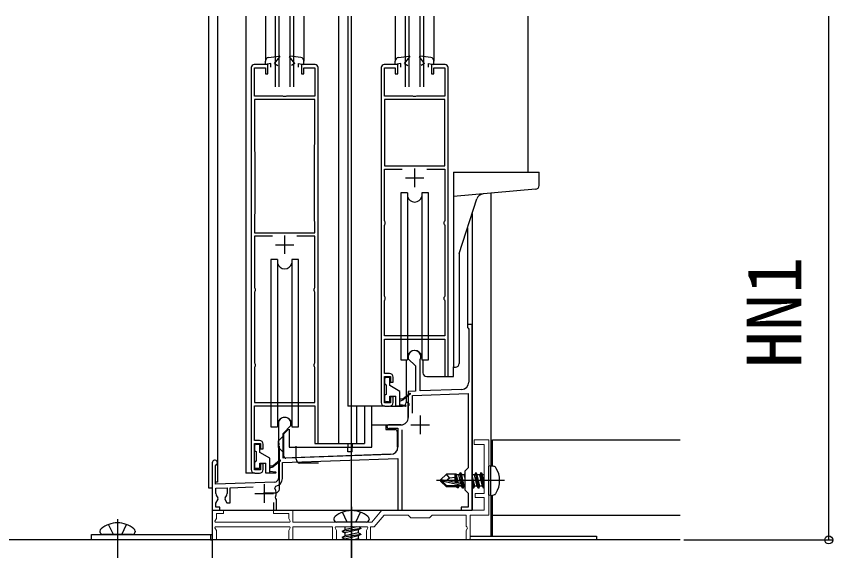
# Model space of a CAD drawing. Units: millimetres, scale not verified. Extents: x -875 to 875, y -1304 to 1296.
# Drawn here: x -564.3 to -344.4, y -17.1 to 126.8 of the extents above; entities that cross this region are included whole.
import ezdxf
from ezdxf.enums import TextEntityAlignment as Align

# ---------------------------------------------------------------- set-up
doc = ezdxf.new("R2010")
doc.units = ezdxf.units.MM
doc.header["$LTSCALE"] = 8
doc.layers.add('0-2_YKK_11', color=7, linetype='Continuous', lineweight=18)
for name, color, linetype in [('0-3_YKK_11E', 7, 'Continuous'), ('0-4_YKK_12', 2, 'Continuous'), ('0-5_YKK_13', 4, 'Continuous'), ('0-6_YKK_D', 6, 'Continuous')]:
    doc.layers.add(name, color=color, linetype=linetype)
doc.styles.add('ＭＳ ゴシック', font='')
doc.styles.get('ＭＳ ゴシック').set_extended_font_data('MS Gothic')

msp = doc.modelspace()

# ---------------------------------------------------------------- linework, layer by layer
at = {"layer": '0-2_YKK_11'}
for points in [[(-469.716, -10.7), (-469.585, -10.927), (-470.001, -11.646), (-470.001, -14.2), (-468.901, -14.2), (-468.901, -10.7), (-467.894, -10.7), (-465.209, -7.5), (-458.701, -7.5), (-458.001, -8.2), (-453.001, -8.2), (-452.301, -7.5), (-443.101, -7.5), (-443.101, -10.5), (-442.901, -10.7), (-442.727, -11), (-443.101, -11.646), (-443.101, -14.2), (-442.001, -14.2), (-442.001, -7.5), (-437.001, -7.5), (-437.001, 1.342), (-437.121, 1.525), (-437.121, 2.075), (-437.001, 2.258), (-437.001, 12.8), (-441.001, 12.8), (-441.001, 11.5), (-438.301, 11.5), (-438.301, -1.7), (-440.701, -1.7), (-440.701, -2.8), (-438.301, -2.8), (-438.301, -6.2)], [(-438.301, -6.2), (-465.815, -6.2), (-468.501, -9.4), (-489.801, -9.4), (-489.801, -6.2), (-495.001, -6.2), (-495.001, -7.1), (-490.901, -7.1), (-490.901, -8.454), (-490.485, -9.173), (-490.616, -9.4), (-510.685, -9.4), (-510.816, -9.173), (-510.401, -8.454), (-510.401, -7.1), (-508.501, -7.1), (-508.501, -6.2), (-511.501, -6.2), (-511.501, -14.2), (-510.401, -14.2), (-510.401, -11.646), (-510.816, -10.927), (-510.685, -10.7), (-490.616, -10.7), (-490.485, -10.927), (-490.901, -11.646), (-490.901, -14.2), (-489.801, -14.2), (-489.801, -10.7), (-479.101, -10.7), (-479.101, -14.2), (-478.001, -14.2), (-478.001, -11.646), (-478.416, -10.927), (-478.285, -10.7), (-474.459, -10.7), (-474.275, -10.58), (-473.726, -10.58), (-473.542, -10.7), (-469.716, -10.7)]]:
    msp.add_lwpolyline(points, dxfattribs=at)
at = {"layer": '0-3_YKK_11E'}
for p, q in [((-501, 113), (-501, 4.8)), ((-466, 113), (-466, 22.8)), ((-457, 85.8), (-457, 80.8)), ((-459.5, 83.3), (-454.5, 83.3)), ((-492, 67.8), (-492, 62.8)), ((-494.5, 65.3), (-489.5, 65.3)), ((-465, 21.8), (-463.8, 21.8)), ((-455.501, 19.3), (-455.501, 14.3)), ((-460.701, 16.8), (-464.001, 16.8)), ((-458.001, 16.8), (-453.001, 16.8)), ((-500, 3.8), (-498.8, 3.8)), ((-497.501, 0.8), (-497.501, -4.2)), ((-494.644, -0.258), (-494.353, 0.316)), ((-500.001, -1.7), (-495.001, -1.7))]:
    msp.add_line(p, q, dxfattribs=at)
for points in [[(-483.8, 113.8), (-487.5, 113.8), (-487.5, 111.3), (-486.8, 111.3), (-486.8, 112.9), (-483.9, 112.9), (-483.9, 105.3), (-491.542, 105.3), (-491.725, 105.18), (-492.275, 105.18), (-492.458, 105.3), (-500.1, 105.3), (-500.1, 112.9), (-497.2, 112.9), (-497.2, 111.3), (-496.5, 111.3), (-496.5, 113.8), (-500.2, 113.8)], [(-498.8, 12.6), (-500.1, 12.6), (-500.1, 21.9), (-483.9, 21.9), (-483.9, 11.8), (-483, 11.8), (-483, 113)], [(-448.8, 113.8), (-452.5, 113.8), (-452.5, 111.3), (-451.8, 111.3), (-451.8, 112.9), (-448.9, 112.9), (-448.9, 105.3), (-456.542, 105.3), (-456.725, 105.18), (-457.275, 105.18), (-457.458, 105.3), (-465.1, 105.3), (-465.1, 112.9), (-462.2, 112.9), (-462.2, 111.3), (-461.5, 111.3), (-461.5, 113.8), (-465.2, 113.8)], [(-463.8, 30.6), (-465.1, 30.6), (-465.1, 39.9), (-448.9, 39.9), (-448.9, 29.8), (-448, 29.8), (-448, 113)], [(-453.683, 85.6), (-448.9, 85.6), (-448.9, 71.8), (-449, 71.576), (-449.1, 71.352), (-449.1, 70.947), (-449, 70.723), (-448.9, 70.5), (-448.9, 51.5), (-449, 51.276), (-449.1, 51.052), (-449.1, 50.647), (-449, 50.423), (-448.9, 50.2), (-448.9, 40.8), (-465.1, 40.8), (-465.1, 50.2), (-465, 50.423), (-464.9, 50.647), (-464.9, 51.052), (-465, 51.276), (-465.1, 51.5), (-465.1, 70.5), (-465, 70.723), (-464.9, 70.947), (-464.9, 71.352), (-465, 71.576), (-465.1, 71.8), (-465.1, 85.6), (-460.317, 85.6)], [(-495.317, 67.6), (-500.1, 67.6), (-500.1, 53.8), (-500, 53.576), (-499.9, 53.353), (-499.9, 52.947), (-500, 52.724), (-500.1, 52.5), (-500.1, 33.5), (-500, 33.276), (-499.9, 33.053), (-499.9, 32.647), (-500, 32.424), (-500.1, 32.2), (-500.1, 22.8), (-483.9, 22.8), (-483.9, 32.2), (-484, 32.424), (-484.1, 32.647), (-484.1, 33.053), (-484, 33.276), (-483.9, 33.5), (-483.9, 52.5), (-484, 52.724), (-484.1, 52.947), (-484.1, 53.353), (-484, 53.576), (-483.9, 53.8), (-483.9, 67.6), (-488.683, 67.6)], [(-457.601, 19.973), (-457.601, 24.738), (-442.601, 25.262), (-442.601, 5.2), (-443.501, 4.3), (-443.501, -0.7), (-442.601, -1.6), (-442.601, -5.4), (-444.501, -5.4), (-444.501, -6.2), (-441.501, -6.2), (-441.501, 43.8), (-442.801, 43.8), (-442.801, 43), (-442.601, 42.8), (-442.401, 42.6), (-442.401, 28.301)], [(-458.701, 35.1), (-458.701, 34.6), (-456.801, 32.7), (-456.801, 25.866), (-458.701, 25.8), (-458.701, 22.758), (-458.581, 22.575), (-458.581, 22.025), (-458.701, 21.842), (-458.701, 18.8)], [(-444.331, 26.302), (-455.501, 25.912), (-455.501, 34.228), (-455.471, 34.359)], [(-462.8, 22.8), (-462.8, 24.3), (-463.5, 24.3), (-463.5, 22.7), (-465.1, 22.7), (-465.1, 29.8), (-463.5, 29.8), (-463.5, 28.3), (-462.8, 28.3), (-462.8, 29.6)], [(-493.701, 17.1), (-493.701, 12.058), (-493.581, 11.875), (-493.581, 11.325), (-493.701, 11.142), (-493.701, 2.387)], [(-492.601, 2.387), (-492.601, 6.638), (-461.501, 7.724), (-461.501, -6.2), (-460.401, -6.2), (-460.401, 15.453)], [(-463.431, 8.857), (-492.401, 7.845), (-492.401, 14.5), (-490.301, 16.6), (-490.301, 17.1)], [(-463.758, 15.863), (-463.613, 15.9), (-461.501, 15.9), (-461.501, 10.856)], [(-497.8, 4.8), (-497.8, 6.3), (-498.5, 6.3), (-498.5, 4.7), (-500.1, 4.7), (-500.1, 11.8), (-498.5, 11.8), (-498.5, 10.3), (-497.8, 10.3), (-497.8, 11.6)], [(-511.501, 6.6), (-511.501, -6.2), (-509.501, -6.2), (-509.501, -5.4), (-510.501, -5.4), (-510.501, -4.298), (-509.888, -3.237), (-509.957, -2.856)], [(-494.666, 1.388), (-510.601, 0.831), (-510.601, 5.734), (-510.451, 5.994)], [(-508.045, -2.856), (-508.113, -3.237), (-507.557, -4.2), (-506.701, -4.2), (-506.701, -0.133), (-500.517, 0.083)], [(-510.501, -1.7), (-510.501, -0.266), (-507.501, -0.161), (-507.501, -1.7)], [(-495.001, -4.1), (-495.001, -6.2), (-494.201, -6.2), (-494.201, -3.3), (-494.338, -3.048), (-494.461, -2.701)]]:
    msp.add_lwpolyline(points, dxfattribs=at)
for points in [[(-484, 71.8), (-484, 92), (-483.95, 92.166), (-483.9, 92.332), (-483.9, 104.4), (-500.1, 104.4), (-500.1, 90.466), (-500.05, 90.3), (-500, 90.134), (-500, 73.8), (-500.05, 73.634), (-500.1, 73.468), (-500.1, 68.5), (-483.9, 68.5), (-483.9, 71.468), (-483.95, 71.634)], [(-465.1, 104.4), (-465.1, 86.5), (-448.9, 86.5), (-448.9, 104.4)]]:
    msp.add_lwpolyline(points, close=True, dxfattribs=at)
for centre, radius, start, end in [((-500.2, 113), 0.8, 90.00001, 179.99999), ((-483.8, 113), 0.8, 0.00001, 89.99999), ((-465.2, 113), 0.8, 90.00001, 179.99999), ((-448.8, 113), 0.8, 0.00001, 89.99999), ((-457.001, 35.1), 1.7, 334.15808, 179.99998), ((-463.8, 29.6), 1, 0.00001, 89.99999), ((-444.401, 28.301), 2, 272.00001, 0.00003), ((-465, 22.8), 1, 180.00001, 269.99999), ((-463.8, 22.8), 1, 270.00001, 359.99999), ((-492.001, 17.1), 1.7, 359.99999, 180.00001), ((-460.701, 18.8), 2, 270.00001, 359.99999), ((-464.001, 16.3), 0.5, 90.00004, 298.95505), ((-498.8, 11.6), 1, 0.00001, 89.99999), ((-463.501, 10.856), 2, 271.99998, 360), ((-510.801, 6.6), 0.7, 300, 179.99999), ((-500, 4.8), 1, 180.00001, 269.99999), ((-498.8, 4.8), 1, 270.00001, 359.99999), ((-494.701, 2.387), 1, 271.99998, 360), ((-494.701, 2.387), 2.1, 279.53204, 0.00001), ((-509.001, -1.7), 1.5, 180.00002, 230.40593), ((-509.001, -1.7), 1.5, 309.59409, 360), ((-497.501, -1.7), 3.2, 341.76571, 26.77567)]:
    msp.add_arc(centre, radius, start, end, dxfattribs=at)
at = {"layer": '0-4_YKK_12'}
for p, q in [((-512.501, 126.8), (-512.501, -0.2)), ((-510.101, 126.8), (-510.101, 1.4)), ((-502.5, 126.8), (-502.5, 3.8)), ((-497.2, 126.8), (-497.2, 114.731)), ((-494.5, 107.8), (-494.5, 126.8)), ((-493.5, 107.8), (-493.5, 126.8)), ((-490.5, 107.8), (-490.5, 126.8)), ((-489.5, 107.8), (-489.5, 126.8)), ((-486.8, 126.8), (-486.8, 114.73)), ((-477.5, 126.8), (-477.5, 11.8)), ((-475, 126.8), (-475, 21.8)), ((-474, -69.893), (-474, 126.8)), ((-474, -69.893), (-474, 126.8)), ((-462.2, 126.8), (-462.2, 114.694)), ((-459.5, 107.8), (-459.5, 126.8)), ((-458.5, 107.8), (-458.5, 126.8)), ((-455.5, 107.8), (-455.5, 126.8)), ((-454.5, 107.8), (-454.5, 126.8)), ((-451.8, 126.8), (-451.8, 114.694)), ((-426.5, 126.8), (-426.5, 84.8)), ((-436.501, 79.174), (-436.501, 5.8)), ((-441.501, 73.735), (-441.501, -6.2)), ((-442.801, 69.734), (-442.801, 43.8)), ((-441.501, 43.8), (-442.801, 43.8)), ((-446.5, 29.8), (-446.5, 32.434)), ((-448.7, 29.8), (-446.5, 29.8)), ((-465, 21.8), (-475, 21.8)), ((-472.611, 21.8), (-472.611, 11.8)), ((-470.5, 21.8), (-470.5, 11.8)), ((-483.7, 11.8), (-470.5, 11.8)), ((-475, 11.8), (-475, 10.8)), ((-473.8, 11.8), (-473.8, 10.8)), ((-436, 12.8), (-385.499, 12.8)), ((-436, 5.712), (-436, 12.8)), ((-475.001, 9.5), (-475.001, 10.8)), ((-473.801, 9.5), (-475.001, 9.5)), ((-473.801, 9.5), (-473.801, 10.8)), ((-511.501, 6.6), (-511.501, -79.893)), ((-500, 3.8), (-502.5, 3.8)), ((-510.101, 1.4), (-510.601, 1.4)), ((-432.801, 1.8), (-451.11, 1.8)), ((-512.501, -0.2), (-511.501, -0.2)), ((-436, -13.2), (-436, -2.112)), ((-436.5, -2.2), (-436.5, -13.2)), ((-511.501, -6.2), (-441.501, -6.2)), ((-436, -7.5), (-385.499, -7.5)), ((-385.499, -14.2), (-730.839, -14.2))]:
    msp.add_line(p, q, dxfattribs=at)
at = {"layer": '0-5_YKK_13'}
for p, q in [((-496.332, 115.722), (-493.467, 116.105)), ((-494.7, 114.106), (-493.331, 115.864)), ((-489.3, 114.106), (-490.668, 115.864)), ((-487.667, 115.722), (-490.533, 116.105)), ((-461.332, 115.721), (-458.467, 116.104)), ((-459.7, 114.105), (-458.331, 115.863)), ((-454.3, 114.105), (-455.668, 115.863)), ((-452.667, 115.721), (-455.533, 116.104)), ((-495.7, 113.106), (-495.7, 114.106)), ((-494.7, 114.106), (-493.8, 113.586)), ((-489.3, 114.106), (-490.2, 113.586)), ((-488.3, 113.106), (-488.3, 114.106)), ((-460.7, 113.105), (-460.7, 114.105)), ((-459.7, 114.105), (-458.8, 113.586)), ((-454.3, 114.105), (-455.2, 113.586)), ((-453.3, 113.105), (-453.3, 114.105)), ((-446.5, 84.8), (-446.5, 32.3)), ((-446.5, 84.8), (-423.5, 84.8)), ((-423.5, 81.228), (-423.5, 84.8)), ((-458.936, 79.3), (-460.75, 79.3)), ((-458.936, 79.3), (-458.936, 34.3)), ((-455.063, 79.3), (-455.063, 34.3)), ((-424.413, 80.232), (-446.5, 78.3)), ((-445, 62.965), (-440.237, 77.624)), ((-445, 62.965), (-445, 33.3)), ((-493.936, 61.3), (-495.75, 61.3)), ((-493.936, 61.3), (-493.936, 16.3)), ((-490.064, 61.3), (-490.064, 16.3)), ((-459.251, 34.3), (-459.251, 22.8)), ((-455.063, 34.3), (-453.25, 34.3)), ((-454.751, 34.3), (-454.751, 30.8)), ((-446.5, 32.3), (-446, 32.3)), ((-465, 27.9), (-465, 29.3)), ((-464.7, 29.6), (-464, 29.6)), ((-463.7, 27.358), (-463.7, 29.3)), ((-453.751, 29.8), (-448.701, 29.8)), ((-464.7, 27.6), (-464.7, 25)), ((-461, 25.8), (-463.7, 27.358)), ((-465, 23.3), (-465, 24.7)), ((-463.7, 23.3), (-463.7, 24.5)), ((-463.7, 24.5), (-462.1, 24.5)), ((-462.1, 21.8), (-462.1, 24.5)), ((-461, 21.8), (-461, 25.8)), ((-458.265, 25.276), (-460.1, 23.8)), ((-458.135, 25.124), (-460.1, 23.5)), ((-464, 23), (-464.7, 23)), ((-461, 23.8), (-460.1, 23.8)), ((-461, 23.2), (-460.1, 23.5)), ((-461, 22.3), (-459.434, 22.099)), ((-459.853, 23.627), (-460, 23.8)), ((-458.7, 22.8), (-459.25, 22.8)), ((-458.7, 18.8), (-458.7, 22.8)), ((-468.5, 10.8), (-468.5, 21.8)), ((-463.501, 21.8), (-460.251, 21.8)), ((-459.45, 21.8), (-462.1, 21.8)), ((-492.2, 14.4), (-491, 15.6)), ((-490.8, 15.6), (-490.8, 10.8)), ((-490.064, 16.3), (-488.25, 16.3)), ((-468.5, 16.8), (-460.7, 16.8)), ((-464.8, 16.8), (-464.8, 15.5)), ((-464.8, 15.5), (-462.2, 15.5)), ((-492.2, 13.5), (-492.7, 13.5)), ((-492.2, 8.318), (-492.2, 14.4)), ((-461.7, 15), (-461.7, 10.797)), ((-500, 9.9), (-500, 11.3)), ((-499.7, 11.6), (-499, 11.6)), ((-498.7, 9.359), (-498.7, 11.3)), ((-493.43, -0.489), (-493.43, 11.011)), ((-488.93, 7.511), (-488.93, 11.011)), ((-499.7, 9.6), (-499.7, 7)), ((-496, 7.8), (-498.7, 9.359)), ((-492.7, 9.7), (-492.2, 9.7)), ((-463.63, 8.798), (-491.683, 7.818)), ((-490.8, 10.8), (-468.5, 10.8)), ((-500, 5.3), (-500, 6.7)), ((-496, 3.8), (-496, 7.8)), ((-493.265, 7.276), (-495.1, 5.8)), ((-493.135, 7.125), (-495.1, 5.5)), ((-499, 5), (-499.7, 5)), ((-498.7, 5.3), (-498.7, 6.5)), ((-498.7, 6.5), (-497.1, 6.5)), ((-497.1, 3.8), (-497.1, 6.5)), ((-496, 5.8), (-495.1, 5.8)), ((-496, 5.2), (-495.1, 5.5)), ((-494.853, 5.628), (-495, 5.8)), ((-482.879, 6.511), (-487.93, 6.511)), ((-436.501, 5.8), (-437.001, 5.712)), ((-437.001, -2.112), (-437.001, 5.712)), ((-436.501, 5.8), (-435.698, 5.659)), ((-436.501, -2.2), (-436.501, 5.8)), ((-494.45, 3.8), (-497.1, 3.8)), ((-496, 4.3), (-494.434, 4.099)), ((-450.001, 1.95), (-448.451, 3.5)), ((-446.03, 3.5), (-448.451, 3.5)), ((-447.649, 2.545), (-448.451, 3.5)), ((-446.101, 1.256), (-446.101, 3.5)), ((-445.777, 1.182), (-446.101, 2.848)), ((-446.03, 3.5), (-445.935, 3.7)), ((-445.935, 3.7), (-445.733, 3.35)), ((-445.51, 1.122), (-445.935, 3.7)), ((-445.068, 3.35), (-445.733, 3.35)), ((-445.215, 1.054), (-445.733, 3.35)), ((-444.751, 3.9), (-445.068, 3.35)), ((-444.514, 0.895), (-445.068, 3.35)), ((-444.051, -0.3), (-444.751, 3.9)), ((-444.651, 3.9), (-444.751, 3.9)), ((-444.651, 3.9), (-443.951, -0.3)), ((-444.651, 3.9), (-444.333, 3.35)), ((-443.633, 0.25), (-444.333, 3.35)), ((-443.668, 3.35), (-444.333, 3.35)), ((-443.501, 3.64), (-443.668, 3.35)), ((-443.501, 2.608), (-443.668, 3.35)), ((-440.868, 3.35), (-441.501, 3.35)), ((-440.833, 0.25), (-441.501, 3.206)), ((-440.551, 3.9), (-440.868, 3.35)), ((-439.851, -0.3), (-440.551, 3.9)), ((-440.451, 3.9), (-440.551, 3.9)), ((-440.451, 3.9), (-439.751, -0.3)), ((-440.451, 3.9), (-440.133, 3.35)), ((-439.433, 0.25), (-440.133, 3.35)), ((-439.468, 3.35), (-440.133, 3.35)), ((-439.151, 3.9), (-439.468, 3.35)), ((-438.768, 0.25), (-439.468, 3.35)), ((-438.451, -0.3), (-439.151, 3.9)), ((-439.051, 3.9), (-439.151, 3.9)), ((-439.051, 3.9), (-438.733, 3.35)), ((-439.051, 3.9), (-438.351, -0.3)), ((-438.301, 1.435), (-438.733, 3.35)), ((-438.301, 3.35), (-438.733, 3.35)), ((-450.001, 1.95), (-450.001, 1.65)), ((-448.494, 1.8), (-450.001, 1.95)), ((-448.494, 1.8), (-450.001, 1.8)), ((-449.576, 1.65), (-450.001, 1.65)), ((-450.001, 1.65), (-448.451, 0.1)), ((-448.326, 0.4), (-449.576, 1.65)), ((-444.378, 0.468), (-449.576, 1.65)), ((-448.451, 0.1), (-448.326, 0.4)), ((-445.681, 0.1), (-448.451, 0.1)), ((-444.549, 0.4), (-448.326, 0.4)), ((-446.101, 0.1), (-446.101, 0.4)), ((-445.508, -0.2), (-445.625, 0.4)), ((-445.293, -0.2), (-445.392, 0.4)), ((-445.293, -0.2), (-445.033, 0.25)), ((-445.033, 0.25), (-445.068, 0.403)), ((-444.368, 0.25), (-445.033, 0.25)), ((-443.951, -0.3), (-443.633, 0.25)), ((-443.501, 0.25), (-443.633, 0.25)), ((-441.501, 1.8), (-441.151, -0.3)), ((-441.251, -0.3), (-441.501, 1.2)), ((-441.251, -0.3), (-441.501, 0.133)), ((-441.151, -0.3), (-440.833, 0.25)), ((-440.168, 0.25), (-440.833, 0.25)), ((-439.751, -0.3), (-439.433, 0.25)), ((-438.768, 0.25), (-439.433, 0.25)), ((-438.451, -0.3), (-438.768, 0.25)), ((-497.68, -1.489), (-494.43, -1.489)), ((-445.293, -0.2), (-445.508, -0.2)), ((-443.951, -0.3), (-444.051, -0.3)), ((-441.151, -0.3), (-441.251, -0.3)), ((-439.751, -0.3), (-439.851, -0.3)), ((-438.351, -0.3), (-438.451, -0.3)), ((-438.351, -0.3), (-438.301, -0.213)), ((-436.501, -2.2), (-437.001, -2.112)), ((-436.501, -2.2), (-435.698, -2.059)), ((-474, -5.3), (-474, -70.4)), ((-537.001, -8.6), (-537.001, -73.7)), ((-478.735, -8.538), (-478.735, -8.7)), ((-475.125, -9.4), (-476.45, -6.743)), ((-472.875, -9.4), (-471.55, -6.743)), ((-469.265, -8.538), (-469.265, -8.7)), ((-538.126, -12.7), (-539.451, -10.043)), ((-535.875, -12.7), (-534.551, -10.043)), ((-469.965, -9.4), (-478.035, -9.4)), ((-476.472, -11.813), (-471.528, -10.989)), ((-472.551, -10.7), (-475.824, -11.439)), ((-475.824, -10.7), (-475.824, -11.439)), ((-471.528, -10.989), (-472.029, -10.7)), ((-471.528, -10.989), (-471.528, -11.107)), ((-541.736, -11.838), (-541.736, -12)), ((-532.966, -12.7), (-541.036, -12.7)), ((-532.266, -11.838), (-532.266, -12)), ((-512.001, -12.7), (-511.501, -12.7)), ((-471.528, -11.107), (-476.472, -11.931)), ((-476.472, -11.813), (-475.824, -11.439)), ((-476.472, -11.813), (-476.472, -11.931)), ((-476.472, -11.931), (-475.824, -12.304)), ((-476.472, -13.461), (-471.528, -12.637)), ((-471.528, -12.755), (-476.472, -13.579)), ((-476.472, -13.461), (-475.824, -13.087)), ((-472.175, -11.48), (-475.824, -12.304)), ((-472.175, -12.263), (-475.824, -13.087)), ((-475.824, -12.304), (-475.824, -13.087)), ((-471.528, -11.107), (-472.175, -11.48)), ((-472.175, -11.48), (-472.175, -12.263)), ((-471.528, -12.637), (-472.175, -12.263)), ((-472.175, -13.128), (-472.175, -13.911)), ((-471.528, -12.637), (-471.528, -12.755)), ((-512.001, -14.2), (-511.501, -14.2)), ((-476.472, -13.461), (-476.472, -13.579)), ((-476.472, -13.579), (-475.824, -13.952)), ((-475.824, -13.952), (-475.824, -14.2)), ((-442.001, -14.2), (-442.001, -13.9))]:
    msp.add_line(p, q, dxfattribs=at)
for points in [[(-495.7, 114.106), (-497.2, 113.806), (-497.2, 114.731)], [(-488.3, 114.106), (-486.8, 113.806), (-486.8, 114.73)], [(-460.7, 114.105), (-462.2, 113.805), (-462.2, 114.73)], [(-453.3, 114.105), (-451.8, 113.805), (-451.8, 114.73)], [(-460.75, 79.3), (-460.75, 34.3), (-458.936, 34.3)], [(-453.25, 34.3), (-453.25, 79.3), (-455.063, 79.3)], [(-495.75, 61.3), (-495.75, 16.3), (-493.936, 16.3)], [(-488.25, 16.3), (-488.25, 61.3), (-490.064, 61.3)], [(-492.7, 9.7), (-493.7, 10.7), (-493.7, 12.5), (-492.7, 13.5)], [(-444.494, 0.89), (-448.494, 1.8), (-447.649, 2.545), (-446.101, 2.7)], [(-439.851, -0.3), (-440.168, 0.25), (-440.868, 3.35)], [(-445.508, -0.2), (-445.768, 0.25), (-445.802, 0.4)], [(-444.051, -0.3), (-444.368, 0.25), (-444.411, 0.442)], [(-471.528, -12.755), (-472.175, -13.128), (-475.824, -13.952)], [(-471.675, -14.2), (-472.175, -13.911), (-473.455, -14.2)], [(-442.001, -13.2), (-437.001, -13.2), (-408.001, -13.2), (-408.001, -14.2), (-437.001, -14.2), (-442.001, -14.2)]]:
    msp.add_lwpolyline(points, dxfattribs=at)
msp.add_lwpolyline([(-544.001, -14.2), (-544.001, -12.7), (-512.001, -12.7), (-512.001, -14.2)], close=True, dxfattribs=at)
for centre, radius, start, end in [((-496.2, 114.731), 1, 97.60325, 180.00023), ((-493.449, 115.956), 0.15, 322.09474, 96.54248), ((-490.55, 115.956), 0.15, 83.45624, 217.90398), ((-487.8, 114.73), 1, 359.99849, 82.39547), ((-461.2, 114.73), 1, 97.60325, 180.00023), ((-458.449, 115.955), 0.15, 322.09474, 96.54248), ((-455.55, 115.955), 0.15, 83.45624, 217.90398), ((-452.8, 114.73), 1, 359.99849, 82.39547), ((-424.5, 81.228), 1, 275, 0), ((-457, 78.8), 2, 194.47751, 345.52249), ((-438.335, 77.006), 2, 95, 162), ((-492, 60.8), 2, 194.47751, 345.52249), ((-457, 34.8), 2, 14.47751, 165.52249), ((-446, 33.3), 1, 270, 0), ((-453.751, 30.8), 1, 180, 270), ((-464.7, 29.3), 0.3, 90, 180), ((-464, 29.3), 0.3, 0, 90), ((-464.7, 27.9), 0.3, 180, 270), ((-464.7, 24.7), 0.3, 90, 180), ((-458.2, 25.2), 0.1, 311.05449, 130.39464), ((-464.7, 23.3), 0.3, 180, 270), ((-464, 23.3), 0.3, 270, 0), ((-460.251, 22.8), 1, 270, 0), ((-459.45, 21.95), 0.15, 268.97416, 83.26973), ((-492, 16.8), 2, 14.47751, 165.52249), ((-460.7, 18.8), 2, 270, 0), ((-462.2, 15), 0.5, 0, 90), ((-499.7, 11.3), 0.3, 90, 180), ((-499, 11.3), 0.3, 0, 90), ((-499.7, 9.9), 0.3, 180, 270), ((-499.7, 6.7), 0.3, 90, 180), ((-493.2, 7.2), 0.1, 311.05449, 130.39464), ((-491.7, 8.318), 0.5, 180, 272), ((-487.93, 7.511), 1, 180.00002, 270), ((-499.7, 5.3), 0.3, 180, 270), ((-499, 5.3), 0.3, 270, 0), ((-435.854, 4.772), 0.9, 32.05588, 80), ((-440.601, 1.8), 6.5, 327.94412, 32.05588), ((-494.45, 3.95), 0.15, 268.97416, 83.26973), ((-444.549, 0.648), 0.248, 270, 77.19096), ((-494.43, -0.489), 1, 270, 0), ((-435.854, -1.172), 0.9, 280, 327.94412), ((-474, -13.3), 7, 90, 129.12355), ((-474, -13.3), 7, 50.87645, 90), ((-477.873, -8.538), 0.862, 129.12355, 180), ((-478.035, -8.7), 0.7, 180, 270), ((-469.965, -8.7), 0.7, 270, 0), ((-470.127, -8.538), 0.862, 0, 50.87645), ((-537.001, -16.6), 7, 90, 129.12355), ((-537.001, -16.6), 7, 50.87645, 90), ((-540.874, -11.838), 0.862, 129.12355, 180), ((-541.036, -12), 0.7, 180, 270), ((-532.966, -12), 0.7, 270, 0), ((-533.127, -11.838), 0.862, 0, 50.87645)]:
    msp.add_arc(centre, radius, start, end, dxfattribs=at)
at = {"layer": '0-6_YKK_D'}
for p, q in [((-345.499, -14.2), (-345.499, 126.8)), ((-384.499, -14.2), (-344.499, -14.2))]:
    msp.add_line(p, q, dxfattribs=at)
msp.add_circle((-345.499, -14.2), 1.075, dxfattribs=at)

# ---------------------------------------------------------------- texts
at = {"layer": '0-6_YKK_D', "style": 'ＭＳ ゴシック'}
msp.add_text('HN1', height=14.66, rotation=90, dxfattribs=at).set_placement((-348.499, 32.095), align=Align.BOTTOM_LEFT)

doc.saveas('drawing.dxf')
